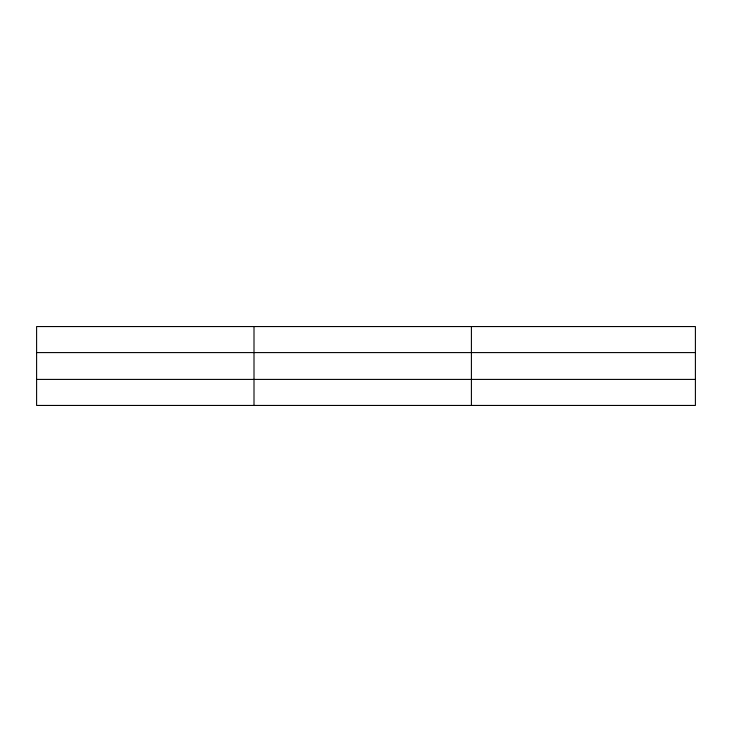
<?xml version="1.0" encoding="UTF-8"?>
<svg xmlns="http://www.w3.org/2000/svg" width="732" height="732" viewBox="0 0 732 732"><rect width="100%" height="100%" fill="white"/><g stroke="black" fill="none" stroke-linecap="round" stroke-linejoin="round"><path stroke-width="1.1" d="M254.004 326.554L254.004 405.446M471.408 326.554L471.408 405.446M695.4 352.586L695.4 326.554L36.6 326.554L36.6 405.446L695.4 405.446L695.4 352.586L36.6 352.586M36.6 379.414L695.4 379.414"/></g></svg>
